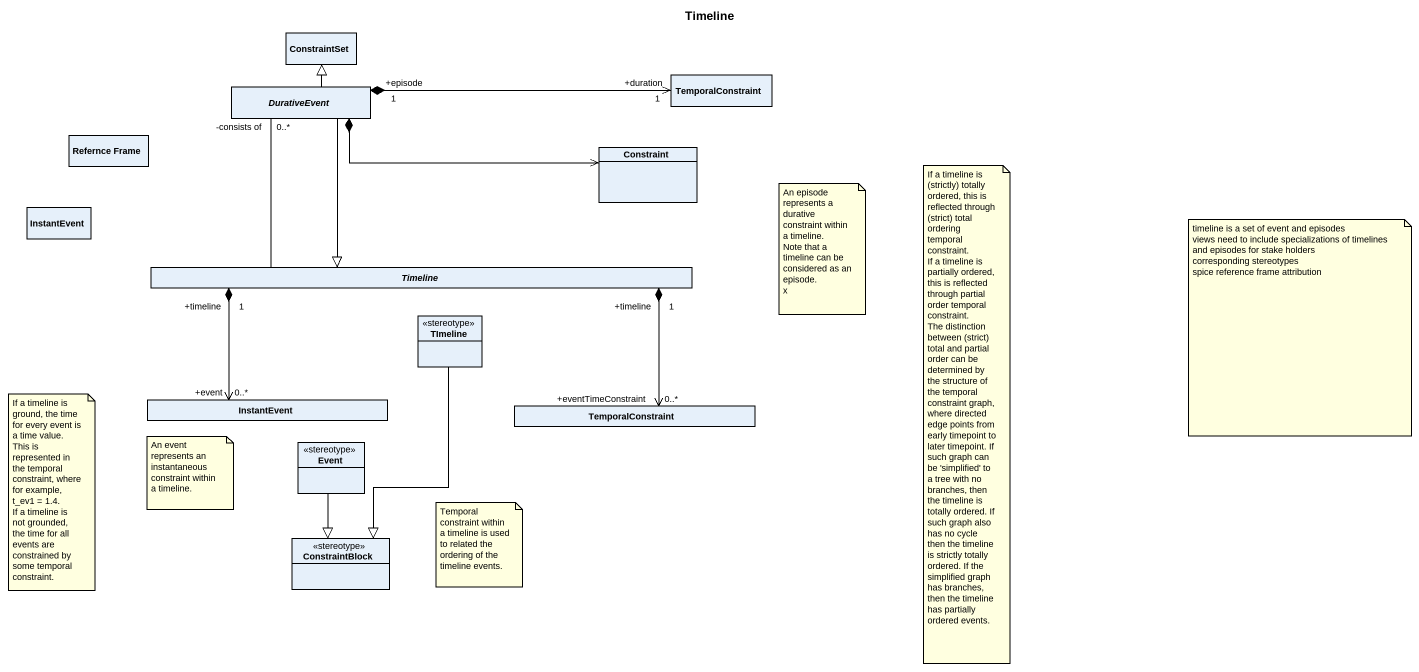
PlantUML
@startuml
title Timeline
hide circle
hide empty members
class ConstraintSet
abstract class DurativeEvent
class TemporalConstraint
class "Refernce Frame" as Refernce_Frame
class Constraint
class InstantEvent
abstract class Timeline
class TImeline <<stereotype>>
class "InstantEvent" as InstantEvent_2
class "TemporalConstraint" as TemporalConstraint_2
class Event <<stereotype>>
class ConstraintBlock <<stereotype>>
DurativeEvent -up-|> ConstraintSet
DurativeEvent "+episode\n1" *-right-> "+duration\n1" TemporalConstraint
DurativeEvent *-right-> Constraint
DurativeEvent --|> Timeline
DurativeEvent "-consists of\n0..*" -- Timeline
Timeline "+timeline\n1" *--> "+event\n0..*" InstantEvent_2
Timeline "+timeline\n1" *--> "+eventTimeConstraint\n0..*" TemporalConstraint_2
TImeline --|> ConstraintBlock
Event --|> ConstraintBlock
note as N1
  If a timeline is (strictly) totally ordered, this is reflected through (strict) total ordering temporal constraint.
  If a timeline is partially ordered, this is reflected through partial order temporal constraint.
  The distinction between (strict) total and partial order can be determined by the structure of the temporal constraint graph, where directed edge points from early timepoint to later timepoint. If such graph can be 'simplified' to a tree with no branches, then the timeline is totally ordered. If such graph also has no cycle then the timeline is strictly totally ordered. If the simplified graph has branches, then the timeline has partially ordered events.
end note
note as N2
  An episode represents a durative constraint within a timeline.
  Note that a timeline can be considered as an episode.
  x
end note
note as N3
  timeline is a set of event and episodes
  views need to include specializations of timelines and episodes for stake holders
  corresponding stereotypes
  spice reference frame attribution
end note
note as N4
  If a timeline is ground, the time for every event is a time value. This is represented in the temporal constraint, where for example, t_ev1 = 1.4.
  If a timeline is not grounded, the time for all events are constrained by some temporal constraint.
end note
note as N5
  An event represents an instantaneous constraint within a timeline.
end note
note as N6
  Temporal constraint within a timeline is used to related the ordering of the timeline events.
end note
@enduml
